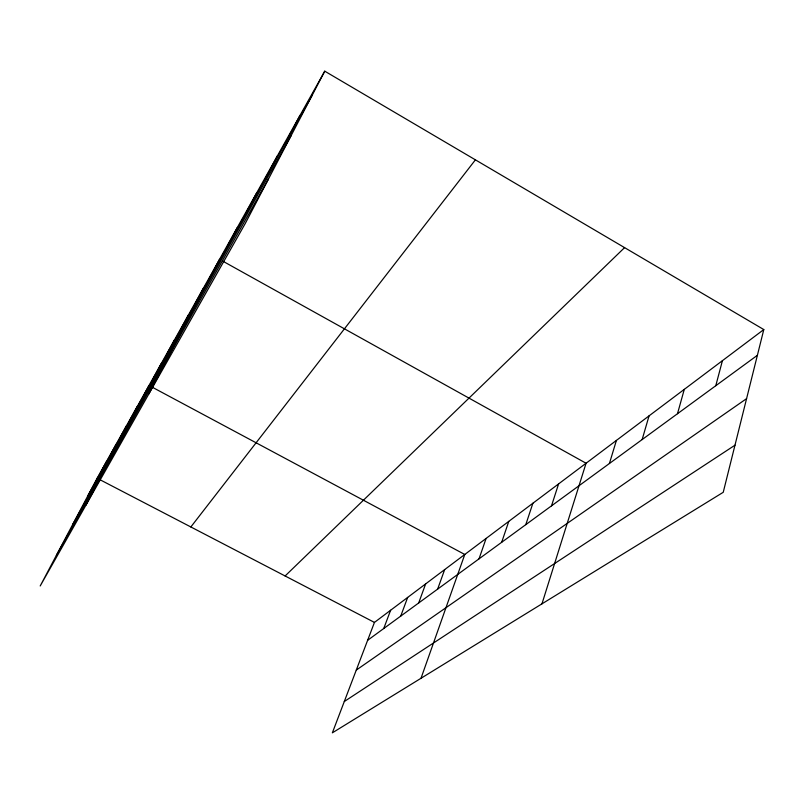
<?xml version="1.0" encoding="UTF-8"?>
<svg xmlns="http://www.w3.org/2000/svg" width="804" height="804" viewBox="0 0 804 804"><rect width="100%" height="100%" fill="white"/><g stroke="black" fill="none" stroke-linecap="round" stroke-linejoin="round"><path stroke-width="1.21" d="M763.8 329.56L723.238 492.299L332.364 732.826L374.443 622.417L763.8 329.56L324.746 71.174L97.133 478.239L40.2 585.965L245.351 223.341L324.746 71.174M715.781 385.719L722.414 360.694M677.491 413.718L684.284 389.367M642.145 439.567L649.059 415.869M609.412 463.506L616.407 440.421M541.956 603.854L586.066 463.245L222.788 261.149M551.504 505.847L558.599 483.907M525.786 524.65L532.881 503.244M501.676 542.288L508.771 521.384M479.033 558.84L486.108 538.429M421.015 678.274L464.782 554.479L152.308 387.237M437.637 589.111L444.662 569.604M418.673 602.98L425.648 583.905M400.734 616.105L407.658 597.432M383.739 628.527L390.613 610.256M244.798 215.552L256.566 193.111M265.38 178.8L277.4 155.855M287.782 138.811L300.043 115.354M163.875 360.051L174.468 339.931M177.674 335.419L188.488 314.866M192.427 309.068L203.472 288.063M148.861 393.89L219.532 259.34M225.823 249.451L237.331 227.502M96.993 479.485L106.379 461.697M106.57 462.38L116.148 444.24M116.701 444.28L126.469 425.778M127.444 425.105L137.404 406.221M85.797 505.374L149.011 385.468M150.961 383.106L161.343 363.418M87.917 495.676L312.233 95.143M72.581 524.7L291.128 135.585M56.36 555.383L268.415 179.131M190.849 526.962L475.415 159.845M285.108 575.976L624.577 247.632M367.619 640.316L757.388 355.298M356.283 670.084L746.584 398.643M344.293 701.52L734.987 445.185M97.133 478.239L374.443 622.417"/></g></svg>
